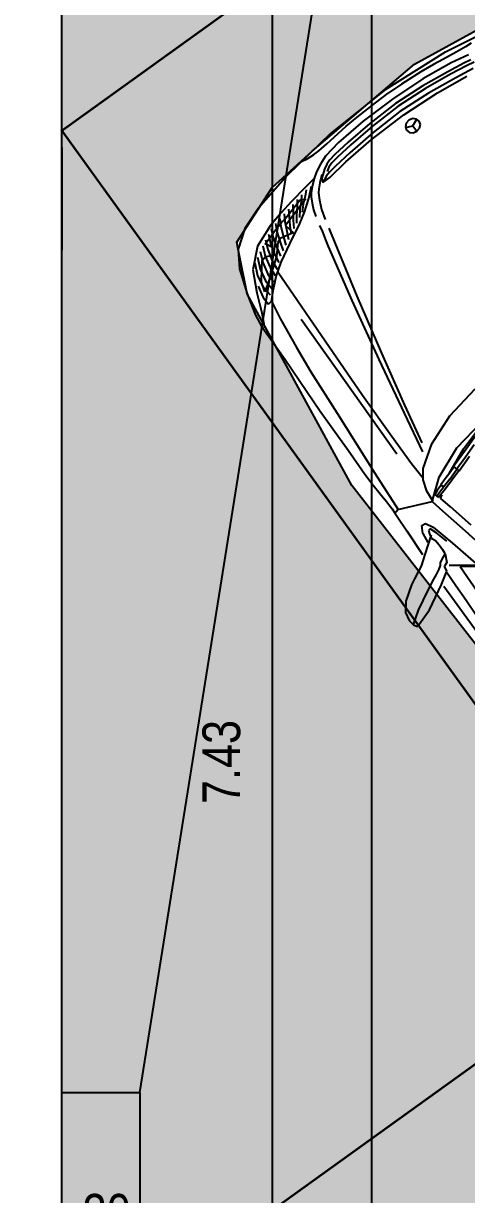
# Model space of a CAD drawing. Header units: millimetres. Extents: x 1170 to 1315, y 90 to 135.
# Drawn here: x 1289.635 to 1291.338, y 110.416 to 114.923 of the extents above; entities that cross this region are included whole.
import ezdxf

# ---------------------------------------------------------------- set-up
doc = ezdxf.new("R2010")
doc.units = ezdxf.units.MM
doc.header["$LTSCALE"] = 20
doc.header["$MEASUREMENT"] = 0
doc.linetypes.add('HIDDEN2', pattern=[0.1875, 0.125, -0.0625])
doc.layers.get('0').update_dxf_attribs({"linetype": 'CONTINUOUS'})
doc.layers.get('DEFPOINTS').update_dxf_attribs({"linetype": 'CONTINUOUS'})
for name, color, linetype in [('COTA', 7, 'CONTINUOUS'), ('Indic_Corte_Vista', 2, 'CONTINUOUS'), ('J-Paredes', 7, 'CONTINUOUS'), ('LAYER7', 4, 'CONTINUOUS')]:
    doc.layers.add(name, color=color, linetype=linetype)
for name, color, linetype, lineweight in [('E-Cta-W', 7, 'CONTINUOUS', 20), ('E-Pen-C', 4, 'CONTINUOUS', 15), ('E-Pen-G', 3, 'CONTINUOUS', 30)]:
    doc.layers.add(name, color=color, linetype=linetype, lineweight=lineweight)
doc.styles.add('F2', font='ARIALN.TTF')
doc.dimstyles.new('DIMENSION-1', dxfattribs={"dimtxt": 0.145, "dimasz": 0.07, "dimexe": 1, "dimexo": 0, "dimgap": 0.12, "dimtad": 1, "dimzin": 7, "dimdsep": 46, "dimtxsty": 'F2', "dimblk1": 'TRACO', "dimblk2": 'TRACO', "dimsah": 1, "dimcen": 1, "dimse1": 1, "dimse2": 1, "dimclrd": 4, "dimclre": 256, "dimclrt": 4, "dimadec": 8, "dimazin": 0, "dimtfac": 1, "dimtix": 1, "dimtmove": 2, "dimatfit": 3, "dimldrblk": 'TRACO', "dimfxl": 1, "dimtolj": 1, "dimtzin": 0, "dimarcsym": 0})
doc.dimstyles.get("Standard").update_dxf_attribs({"dimtxt": 0.18, "dimasz": 0.18, "dimexe": 0.18, "dimexo": 0.0625, "dimgap": 0.09, "dimtad": 0, "dimtih": 1, "dimtoh": 1, "dimdec": 4, "dimzin": 0, "dimdsep": 46, "dimtxsty": 'Standard', "dimcen": 0.09, "dimadec": 0, "dimazin": 0, "dimtfac": 1, "dimtdec": 4, "dimtofl": 0, "dimtmove": 0, "dimatfit": 3, "dimfxl": 1, "dimtolj": 1, "dimtzin": 0, "dimarcsym": 0})

# ---------------------------------------------------------------- blocks, each defined once
blk = doc.blocks.new('TRACO')
at = {"layer": 'E-Pen-C'}
for p, q in [((0, 1), (0, -1)), ((-1, 0), (1, 0))]:
    blk.add_line(p, q, dxfattribs=at)
at = {"layer": 'E-Pen-G'}
blk.add_line((-0.424, -0.424), (0.424, 0.424), dxfattribs=at)
blk = doc.blocks.new('*D365')
at = {"layer": 'COTA', "color": 4, "linetype": 'Continuous', "lineweight": -2}
blk.add_line((1290.5901, 115.7254), (1290.5901, 108.4354), dxfattribs=at)
at = {"layer": 'DEFPOINTS', "color": 0, "linetype": 'Continuous'}
for p in [(1289.9959, 115.7954), (1289.7816, 108.3654), (1290.5901, 108.3654)]:
    blk.add_point(p, dxfattribs=at)
at = {"layer": 'COTA', "color": 4, "linetype": 'Continuous', "lineweight": -2, "xscale": 0.07, "yscale": 0.07, "zscale": 0.07}
for p, rotation in [((1290.5901, 115.7954), 90), ((1290.5901, 108.3654), 270)]:
    blk.add_blockref('TRACO', p, dxfattribs=dict(at, rotation=rotation))
at = {"layer": 'COTA', "color": 4, "linetype": 'Continuous', "insert": (1290.3961, 112.0804), "char_height": 0.145, "attachment_point": 5, "rotation": 90, "style": 'F2'}
blk.add_mtext('\\A1;7.43', dxfattribs=at)
blk = doc.blocks.new('Austin Mini dessus')
at = {"color": 8, "flags": 128}
for points in [[(1.1117, 3.9516), (1.1466, 3.978)], [(1.1466, 3.978), (1.1788, 3.984)], [(1.1671, 3.9332), (1.2, 3.9805)], [(1.1788, 3.984), (1.2025, 3.9796)], [(1.2159, 3.9699), (1.1905, 3.8965)], [(1.2025, 3.9796), (1.2133, 3.9732)], [(1.2133, 3.9732), (1.2159, 3.9699)], [(1.0718, 3.8974), (1.1117, 3.9516)], [(1.127, 3.8612), (1.1671, 3.9332)], [(1.0602, 3.8752), (1.0718, 3.8974)], [(1.1905, 3.8965), (1.1378, 3.8027)], [(1.0383, 3.8304), (1.0455, 3.8453)], [(1.0455, 3.8453), (1.0602, 3.8752)], [(1.1035, 3.8163), (1.127, 3.8612)], [(-0.2069, 3.765), (-0.1204, 3.7865)], [(-0.1204, 3.7865), (-0.0703, 3.7926)], [(-0.114, 3.7617), (-0.0609, 3.787)], [(-0.0703, 3.7926), (-0.0241, 3.7916)], [(-0.0241, 3.7916), (0.0842, 3.7922)], [(0.0842, 3.7922), (0.2332, 3.7952)], [(0.2332, 3.7952), (0.3237, 3.797)], [(0.3237, 3.797), (0.3971, 3.7966)], [(0.3971, 3.7966), (0.5088, 3.7962)], [(0.5088, 3.7962), (0.581, 3.797)], [(0.581, 3.797), (0.6212, 3.7976)], [(0.6212, 3.7976), (0.674, 3.7963)], [(0.674, 3.7963), (0.7177, 3.7934)], [(0.7177, 3.7934), (0.7547, 3.7905)], [(0.7547, 3.7905), (0.7913, 3.7892)], [(0.7913, 3.7892), (0.8117, 3.7899)], [(0.8107, 3.7898), (0.8054, 3.7722)], [(0.8117, 3.7899), (0.831, 3.7901)], [(0.831, 3.7901), (0.8924, 3.7915)], [(0.8924, 3.7915), (1.0016, 3.7949)], [(0.9589, 3.7245), (1.0093, 3.792)], [(1.0093, 3.792), (1.0326, 3.8229)], [(1.0326, 3.8229), (1.0383, 3.8304)], [(1.0842, 3.7768), (1.0947, 3.7975)], [(1.0947, 3.7975), (1.1035, 3.8163)], [(1.1378, 3.8027), (1.1088, 3.7563)], [(1.1489, 3.7991), (1.3693, 3.7967)], [(-0.302, 3.7337), (-0.2069, 3.765)], [(-0.1874, 3.7324), (-0.114, 3.7617)], [(0.18, 3.7384), (0.3684, 3.7483)], [(0.3684, 3.7483), (0.6405, 3.7634)], [(0.6405, 3.7634), (0.8064, 3.7721)], [(0.8054, 3.7722), (0.8566, 3.6469)], [(0.936, 3.7475), (0.9091, 3.7332)], [(0.936, 3.7475), (0.949, 3.7493)], [(0.949, 3.7493), (0.9623, 3.751)], [(0.9623, 3.751), (0.9758, 3.7525)], [(1.0506, 3.7228), (1.0594, 3.7455)], [(1.0594, 3.7455), (1.0677, 3.7588)], [(1.0677, 3.7588), (1.0753, 3.7651)], [(1.0753, 3.7651), (1.0842, 3.7768)], [(1.0806, 3.7369), (1.0877, 3.7528)], [(1.1088, 3.7563), (1.0877, 3.7528)], [(1.1098, 3.7592), (1.174, 3.7599)], [(1.174, 3.7599), (1.2419, 3.7604)], [(1.2419, 3.7604), (1.3135, 3.7616)], [(-0.3667, 3.6929), (-0.302, 3.7337)], [(-0.269, 3.694), (-0.1874, 3.7324)], [(-0.24, 3.6915), (-0.1897, 3.6999)], [(-0.1734, 3.7051), (-0.2108, 3.6933)], [(-0.2065, 3.713), (-0.1595, 3.7223)], [(-0.2018, 3.6646), (-0.1734, 3.7051)], [(-0.1897, 3.6999), (-0.152, 3.6952)], [(-0.1288, 3.7047), (-0.1629, 3.672)], [(-0.1595, 3.7223), (-0.127, 3.7206)], [(-0.127, 3.7206), (-0.1288, 3.7047)], [(-0.1288, 3.7047), (-0.0554, 3.7158)], [(-0.0554, 3.7158), (0.0688, 3.7297)], [(0.0688, 3.7297), (0.18, 3.7384)], [(0.9091, 3.7332), (0.9111, 3.717)], [(0.9111, 3.717), (0.9395, 3.7016)], [(0.9383, 3.7145), (0.9395, 3.7228)], [(0.9665, 3.7034), (0.9383, 3.7145)], [(0.9395, 3.7228), (0.9564, 3.7282)], [(0.9395, 3.7016), (1.0331, 3.6766)], [(0.9564, 3.7282), (0.9673, 3.7309)], [(1.0136, 3.6893), (0.9665, 3.7034)], [(0.9673, 3.7309), (0.9712, 3.7316)], [(0.9712, 3.7316), (0.975, 3.7288)], [(0.975, 3.7288), (0.9869, 3.7238)], [(0.9869, 3.7238), (1.0083, 3.721)], [(1.0083, 3.721), (1.031, 3.7215)], [(1.031, 3.7215), (1.0455, 3.7223)], [(1.0455, 3.7223), (1.0506, 3.7228)], [(1.0506, 3.7228), (1.0806, 3.7369)], [(1.0947, 3.7351), (1.1565, 3.6487)], [(1.1226, 3.7043), (1.4484, 3.7087)], [(1.1626, 3.649), (1.1226, 3.7043)], [(-0.4163, 3.6266), (-0.3667, 3.6929)], [(-0.3332, 3.6261), (-0.269, 3.694)], [(-0.2983, 3.6509), (-0.2548, 3.669)], [(-0.2862, 3.6722), (-0.24, 3.6915)], [(-0.2557, 3.6613), (-0.2776, 3.6432)], [(-0.2696, 3.6465), (-0.2217, 3.6563)], [(-0.2582, 3.5904), (-0.2018, 3.6646)], [(-0.2108, 3.6933), (-0.2557, 3.6613)], [(-0.2548, 3.669), (-0.2057, 3.6781)], [(-0.2217, 3.6563), (-0.1848, 3.6556)], [(-0.2057, 3.6781), (-0.1684, 3.6754)], [(-0.1629, 3.672), (-0.1958, 3.6357)], [(0.6296, 3.652), (-0.0059, 3.652)], [(1.0331, 3.6766), (1.174, 3.6425)], [(-0.4494, 3.54), (-0.4163, 3.6266)], [(-0.3686, 3.5396), (-0.3332, 3.6261)], [(-0.3224, 3.6082), (-0.2844, 3.624)], [(-0.3103, 3.6295), (-0.2696, 3.6465)], [(-0.2992, 3.6015), (-0.2538, 3.6126)], [(-0.2844, 3.624), (-0.2378, 3.6344)], [(-0.2776, 3.6432), (-0.2819, 3.6262)], [(-0.2819, 3.6262), (-0.2717, 3.5998)], [(-0.2538, 3.6126), (-0.2177, 3.6161)], [(-0.2378, 3.6344), (-0.2012, 3.6358)], [(-0.1958, 3.6357), (-0.2299, 3.5876)], [(-0.2069, 3.6195), (0.1144, 3.6255)], [(0.1144, 3.6255), (0.369, 3.6287)], [(0.369, 3.6287), (0.5603, 3.6292)], [(0.5603, 3.6292), (0.6914, 3.6273)], [(0.6914, 3.6273), (0.7656, 3.6231)], [(0.769, 3.6265), (0.7337, 3.6018)], [(0.8118, 3.6411), (0.769, 3.6265)], [(0.8566, 3.6469), (0.7958, 3.5707)], [(0.8596, 3.6444), (0.8118, 3.6411)], [(0.8299, 3.5961), (0.835, 3.6098)], [(0.835, 3.6098), (0.8402, 3.6233)], [(0.8372, 3.5784), (0.8502, 3.6203)], [(0.8402, 3.6233), (0.8582, 3.6183)], [(0.8462, 3.577), (0.8582, 3.6183)], [(0.8566, 3.6469), (0.909, 3.6348)], [(0.8634, 3.6093), (0.8604, 3.6051)], [(0.8666, 3.6133), (0.8634, 3.6093)], [(0.9143, 3.6021), (0.8666, 3.6133)], [(0.909, 3.6348), (1.0218, 3.609)], [(1.0218, 3.609), (1.1282, 3.5852)], [(-0.3465, 3.5655), (-0.3139, 3.579)], [(-0.3219, 3.5976), (-0.3417, 3.5395)], [(-0.3344, 3.5868), (-0.2992, 3.6015)], [(-0.3287, 3.5566), (-0.2858, 3.5689)], [(-0.3144, 3.5923), (-0.3219, 3.5976)], [(-0.2975, 3.5839), (-0.3144, 3.5923)], [(-0.3139, 3.579), (-0.2698, 3.5907)], [(-0.2994, 3.5535), (-0.2582, 3.5904)], [(-0.28, 3.5832), (-0.2975, 3.5839)], [(-0.2858, 3.5689), (-0.2505, 3.5765)], [(-0.2717, 3.5998), (-0.28, 3.5832)], [(-0.2299, 3.5876), (-0.2701, 3.5169)], [(-0.2698, 3.5907), (-0.2341, 3.5963)], [(0.517, 3.5386), (0.6793, 3.5662)], [(0.7337, 3.6018), (0.675, 3.5196)], [(0.7958, 3.5707), (0.7435, 3.4498)], [(0.8151, 3.5556), (0.8242, 3.5824)], [(0.8252, 3.5824), (0.8299, 3.5961)], [(0.8252, 3.5824), (0.8372, 3.5784)], [(0.8257, 3.5419), (0.8372, 3.5784)], [(0.8334, 3.5361), (0.8462, 3.577)], [(0.8604, 3.6051), (0.8577, 3.6008)], [(1.0183, 3.578), (0.9143, 3.6021)], [(-0.4897, 3.3744), (-0.4494, 3.54)], [(-0.3843, 3.4776), (-0.3686, 3.5396)], [(-0.3639, 3.5197), (-0.3356, 3.5327)], [(-0.3585, 3.5441), (-0.3287, 3.5566)], [(-0.3417, 3.5395), (-0.3534, 3.4979)], [(-0.3424, 3.5089), (-0.3051, 3.524)], [(-0.3356, 3.5327), (-0.2955, 3.5465)], [(-0.2701, 3.5169), (-0.3098, 3.443)], [(-0.3066, 3.538), (-0.2994, 3.5535)], [(-0.3001, 3.5036), (-0.3066, 3.538)], [(-0.3051, 3.524), (-0.273, 3.5351)], [(-0.2955, 3.5465), (-0.2617, 3.5558)], [(0.2791, 3.4759), (0.4929, 3.5192)], [(0.2925, 3.4981), (0.517, 3.5386)], [(0.4929, 3.5192), (0.6502, 3.5491)], [(0.675, 3.5196), (0.6278, 3.4015)], [(0.8067, 3.5309), (0.7615, 3.4315)], [(0.7972, 3.5019), (0.8063, 3.5287)], [(0.8063, 3.5287), (0.8151, 3.5556)], [(0.8257, 3.5419), (0.8097, 3.4979)], [(0.8192, 3.4954), (0.8334, 3.5361)], [(-0.3968, 3.4202), (-0.3843, 3.4776)], [(-0.3572, 3.4821), (-0.3836, 3.3914)], [(-0.3746, 3.4709), (-0.3493, 3.4851)], [(-0.374, 3.3698), (-0.3363, 3.4925)], [(-0.3693, 3.4953), (-0.3424, 3.5089)], [(-0.3534, 3.4979), (-0.3572, 3.4821)], [(-0.3561, 3.4613), (-0.3244, 3.4792)], [(-0.3493, 3.4851), (-0.3148, 3.5016)], [(-0.3363, 3.4925), (-0.2946, 3.4845)], [(-0.3341, 3.4567), (-0.3068, 3.4729)], [(-0.3244, 3.4792), (-0.2956, 3.4936)], [(-0.3148, 3.5016), (-0.2843, 3.5144)], [(-0.2946, 3.4845), (-0.3001, 3.5036)], [(0.0453, 3.4261), (0.2791, 3.4759)], [(0.0478, 3.4514), (0.2925, 3.4981)], [(0.7718, 3.4351), (0.7952, 3.5024)], [(0.8092, 3.4984), (0.7905, 3.4435)], [(0.7952, 3.5024), (0.8192, 3.4954)], [(0.7985, 3.4305), (0.8212, 3.4949)], [(-0.3854, 3.4222), (-0.363, 3.4375)], [(-0.38, 3.4466), (-0.3561, 3.4613)], [(-0.3698, 3.4136), (-0.3437, 3.4343)], [(-0.363, 3.4375), (-0.3341, 3.4567)], [(-0.3534, 3.4119), (-0.3294, 3.4315)], [(-0.3437, 3.4343), (-0.3181, 3.4522)], [(-0.3098, 3.443), (-0.3346, 3.403)], [(-0.1749, 3.4052), (0.0478, 3.4514)], [(-0.172, 3.3767), (0.0453, 3.4261)], [(0.7435, 3.4498), (0.7081, 3.2674)], [(0.7615, 3.4315), (0.7277, 3.3278)], [(0.7484, 3.3675), (0.7718, 3.4351)], [(0.7905, 3.4435), (0.7715, 3.3887)], [(-0.4112, 3.3468), (-0.3968, 3.4202)], [(-0.3961, 3.3734), (-0.3767, 3.3898)], [(-0.3908, 3.3978), (-0.3698, 3.4136)], [(-0.3836, 3.3914), (-0.374, 3.3698)], [(-0.3836, 3.366), (-0.363, 3.3894)], [(-0.3767, 3.3898), (-0.3534, 3.4119)], [(-0.3481, 3.3863), (-0.3679, 3.3589)], [(-0.363, 3.3894), (-0.3407, 3.4108)], [(-0.3346, 3.403), (-0.3481, 3.3863)], [(-0.2599, 3.3851), (-0.2335, 3.3912)], [(-0.2335, 3.3912), (-0.2013, 3.399)], [(-0.2013, 3.399), (-0.1749, 3.4052)], [(0.6278, 3.4015), (0.5988, 3.2619)], [(-0.5243, 3.1472), (-0.4897, 3.3744)], [(-0.4198, 3.2983), (-0.4112, 3.3468)], [(-0.4015, 3.349), (-0.3836, 3.366)], [(-0.3679, 3.3589), (-0.4003, 3.3232)], [(-0.397, 3.3226), (-0.3805, 3.3391)], [(-0.3805, 3.3391), (-0.3683, 3.348)], [(-0.3683, 3.348), (-0.347, 3.3593)], [(-0.347, 3.3593), (-0.3226, 3.369)], [(-0.339, 3.3298), (-0.3048, 3.3438)], [(-0.3226, 3.369), (-0.2958, 3.3774)], [(-0.3048, 3.3438), (-0.2667, 3.355)], [(-0.2307, 3.363), (-0.2112, 3.3675)], [(-0.2112, 3.3675), (-0.1915, 3.3721)], [(-0.1915, 3.3721), (-0.172, 3.3767)], [(-0.5014, 3.3001), (-0.4965, 3.2759)], [(-0.435, 3.2757), (-0.4198, 3.2983)], [(-0.4198, 3.2983), (-0.397, 3.3226)], [(-0.415, 3.2655), (-0.3926, 3.2902)], [(-0.3926, 3.2902), (-0.3764, 3.3069)], [(-0.3764, 3.3069), (-0.3644, 3.3161)], [(-0.3644, 3.3161), (-0.339, 3.3298)], [(-0.4965, 3.2759), (-0.4951, 3.2474)], [(-0.4951, 3.2474), (-0.4961, 3.222)], [(-0.4642, 3.2131), (-0.4498, 3.2462)], [(-0.4498, 3.2462), (-0.435, 3.2757)], [(-0.4368, 3.2263), (-0.4251, 3.2451)], [(-0.4251, 3.2451), (-0.4036, 3.2735)], [(-0.4054, 3.2337), (-0.3992, 3.255)], [(-0.4036, 3.2735), (-0.3881, 3.2799)], [(-0.3879, 3.2469), (-0.4009, 3.1615)], [(-0.3992, 3.255), (-0.3897, 3.273)], [(-0.3881, 3.2799), (-0.3879, 3.2469)], [(-0.4961, 3.222), (-0.5002, 3.1805)], [(-0.4783, 3.1411), (-0.4642, 3.2131)], [(-0.4482, 3.1794), (-0.4433, 3.2092)], [(-0.4433, 3.2092), (-0.4368, 3.2263)], [(-0.4345, 3.1767), (-0.4292, 3.2081)], [(-0.4292, 3.2081), (-0.4223, 3.2271)], [(-0.4223, 3.2271), (-0.4123, 3.2411)], [(-0.42, 3.129), (-0.4102, 3.2033)], [(-0.4102, 3.2033), (-0.4054, 3.2337)], [(-0.5002, 3.1805), (-0.5068, 3.1221)], [(-0.457, 3.1102), (-0.4482, 3.1794)], [(-0.4433, 3.1075), (-0.4345, 3.1767)], [(-0.4009, 3.1615), (-0.4139, 3.0323)], [(-0.5405, 2.876), (-0.5243, 3.1472)], [(-0.5068, 3.1221), (-0.5121, 3.0818)], [(-0.4897, 3.0166), (-0.4783, 3.1411)], [(-0.4678, 3.0008), (-0.457, 3.1102)], [(-0.4326, 3.01), (-0.42, 3.129)], [(-0.5121, 3.0818), (-0.5164, 3.0261)], [(-0.4541, 2.9981), (-0.4433, 3.1075)], [(-0.5164, 3.0261), (-0.5207, 2.9376)], [(-0.4139, 3.0323), (-0.4198, 2.8742)], [(-0.4943, 2.876), (-0.4897, 3.0166)], [(-0.473, 2.876), (-0.4678, 3.0008)], [(-0.4594, 2.8733), (-0.4541, 2.9981)], [(-0.4389, 2.8801), (-0.4326, 3.01)], [(-0.5207, 2.9376), (-0.5227, 2.876)], [(-0.3917, 2.8708), (-0.3881, 2.8859)], [(-0.3881, 2.8859), (-0.3786, 2.8967)], [(-0.3786, 2.8967), (-0.3653, 2.9008)], [(-0.3767, 2.8977), (-0.3653, 2.8708)], [(-0.3653, 2.9008), (-0.352, 2.8967)], [(-0.352, 2.8967), (-0.3425, 2.8859)], [(-0.3425, 2.8859), (-0.3389, 2.8708)], [(-0.5405, 2.876), (-0.5243, 2.6047)], [(-0.5207, 2.8143), (-0.5227, 2.876)], [(-0.4897, 2.7353), (-0.4943, 2.876)], [(-0.4678, 2.7512), (-0.473, 2.876)], [(-0.4541, 2.7484), (-0.4594, 2.8733)], [(-0.4326, 2.7495), (-0.4389, 2.8801)], [(-0.4198, 2.8742), (-0.4139, 2.72)], [(-0.3881, 2.8557), (-0.3917, 2.8708)], [(-0.3786, 2.845), (-0.3881, 2.8557)], [(-0.3653, 2.8409), (-0.3786, 2.845)], [(-0.3653, 2.8708), (-0.3767, 2.844)], [(-0.3653, 2.8708), (-0.3389, 2.8708)], [(-0.352, 2.845), (-0.3653, 2.8409)], [(-0.3425, 2.8557), (-0.352, 2.845)], [(-0.3389, 2.8708), (-0.3425, 2.8557)], [(-0.5164, 2.7259), (-0.5207, 2.8143)], [(-0.457, 2.6417), (-0.4678, 2.7512)], [(-0.42, 2.6293), (-0.4326, 2.7495)], [(-0.5121, 2.6701), (-0.5164, 2.7259)], [(-0.4783, 2.6109), (-0.4897, 2.7353)], [(-0.4433, 2.639), (-0.4541, 2.7484)], [(-0.4139, 2.72), (-0.4009, 2.5911)], [(-0.5068, 2.6299), (-0.5121, 2.6701)], [(-0.5002, 2.5714), (-0.5068, 2.6299)], [(-0.4482, 2.5725), (-0.457, 2.6417)], [(-0.4345, 2.5698), (-0.4433, 2.639)], [(-0.4102, 2.5543), (-0.42, 2.6293)], [(-0.5243, 2.6047), (-0.4897, 2.3776)], [(-0.4961, 2.5299), (-0.5002, 2.5714)], [(-0.4642, 2.5388), (-0.4783, 2.6109)], [(-0.4433, 2.5428), (-0.4482, 2.5725)], [(-0.429, 2.5374), (-0.4345, 2.5698)], [(-0.4951, 2.5046), (-0.4961, 2.5299)]]:
    blk.add_lwpolyline(points, dxfattribs=at)
blk = doc.blocks.new('*D403')
at = {"layer": 'COTA', "color": 4, "linetype": 'Continuous', "lineweight": -2}
blk.add_line((1290.974, 95.2284), (1290.974, 115.8754), dxfattribs=at)
at = {"layer": 'DEFPOINTS', "color": 0, "linetype": 'Continuous'}
for p in [(1289.9959, 115.9454), (1290.974, 115.9454), (1289.7816, 95.1584)]:
    blk.add_point(p, dxfattribs=at)
at = {"layer": 'COTA', "color": 4, "linetype": 'Continuous', "lineweight": -2, "xscale": 0.07, "yscale": 0.07, "zscale": 0.07}
for p, rotation in [((1290.974, 115.9454), 90), ((1290.974, 95.1584), 270)]:
    blk.add_blockref('TRACO', p, dxfattribs=dict(at, rotation=rotation))
at = {"layer": 'COTA', "color": 4, "linetype": 'Continuous', "insert": (1290.78, 105.5519), "char_height": 0.145, "attachment_point": 5, "rotation": 90, "style": 'F2'}
blk.add_mtext('\\A1;20.79', dxfattribs=at)
blk = doc.blocks.new('*D689')
at = {"layer": 'COTA', "color": 4, "linetype": 'Continuous', "lineweight": -2}
blk.add_line((1283.6024, 116.162), (1289.5616, 116.162), dxfattribs=at)
at = {"layer": 'DEFPOINTS', "color": 0, "linetype": 'Continuous'}
for p in [(1289.6316, 116.162), (1283.5324, 114.2954), (1289.6316, 114.0502)]:
    blk.add_point(p, dxfattribs=at)
at = {"layer": 'COTA', "color": 4, "linetype": 'Continuous', "lineweight": -2, "xscale": 0.07, "yscale": 0.07, "zscale": 0.07, "rotation": 180}
blk.add_blockref('TRACO', (1283.5324, 116.162), dxfattribs=at)
at = {"layer": 'COTA', "color": 4, "linetype": 'Continuous', "lineweight": -2, "xscale": 0.07, "yscale": 0.07, "zscale": 0.07}
blk.add_blockref('TRACO', (1289.6316, 116.162), dxfattribs=at)
at = {"layer": 'COTA', "color": 4, "linetype": 'Continuous', "insert": (1286.582, 116.356), "char_height": 0.145, "attachment_point": 5, "style": 'F2'}
blk.add_mtext('\\A1;6.10', dxfattribs=at)
blk = doc.blocks.new('*D748')
at = {"layer": 'COTA', "color": 4, "linetype": 'Continuous', "lineweight": -2}
for p, q in [((1289.7116, 110.1506), (1289.6416, 110.1506)), ((1289.7816, 110.1506), (1290.0816, 110.1506)), ((1290.1516, 110.1506), (1290.2216, 110.1506))]:
    blk.add_line(p, q, dxfattribs=at)
at = {"layer": 'DEFPOINTS', "color": 0, "linetype": 'Continuous'}
for p in [(1289.7816, 110.8084), (1290.0816, 110.8084), (1290.0816, 110.1506)]:
    blk.add_point(p, dxfattribs=at)
at = {"layer": 'COTA', "color": 4, "linetype": 'Continuous', "lineweight": -2, "xscale": 0.07, "yscale": 0.07, "zscale": 0.07}
blk.add_blockref('TRACO', (1289.7816, 110.1506), dxfattribs=at)
at = {"layer": 'COTA', "color": 4, "linetype": 'Continuous', "lineweight": -2, "xscale": 0.07, "yscale": 0.07, "zscale": 0.07, "rotation": 180}
blk.add_blockref('TRACO', (1290.0816, 110.1506), dxfattribs=at)
at = {"layer": 'COTA', "color": 4, "linetype": 'Continuous', "insert": (1289.9316, 110.3447), "char_height": 0.145, "attachment_point": 5, "style": 'F2'}
blk.add_mtext('\\A1;.30', dxfattribs=at)

msp = doc.modelspace()

# ---------------------------------------------------------------- hatches: boundary and pattern name
at = {"layer": 'J-Paredes'}
h = msp.add_hatch(dxfattribs=at)
h.set_pattern_fill('AR-HBONE', color=250, scale=0.025, style=0)
h.paths.add_polyline_path([(1289.7816, 115.7954), (1289.7816, 108.3654), (1290.0808, 108.3654), (1290.0808, 104.8054), (1289.7816, 104.8084), (1289.7816, 98.8084), (1294.6649, 98.8084), (1294.6733, 98.9138), (1294.6814, 99.1307), (1294.6814, 115.7954)])
h.paths.add_polyline_path([(1290.4549, 114.0814), (1290.5901, 114.2907), (1290.744, 114.4307), (1291.1372, 114.7657), (1291.4978, 114.9639), (1291.7889, 115.0106), (1291.9817, 114.9349), (1292.6608, 113.9897), (1292.7591, 113.9358), (1292.9059, 113.9136), (1292.9161, 113.8258), (1292.8279, 113.7691), (1293.6673, 112.5204), (1294.11, 112.0337), (1294.2315, 111.649), (1294.3278, 111.4664), (1294.0937, 111.2685), (1293.8533, 110.9924), (1293.4172, 110.7702), (1293.1216, 110.5925), (1292.8603, 110.6179), (1292.313, 111.109), (1291.8072, 111.9759), (1290.8973, 113.145), (1290.4941, 113.8823), (1290.4604, 114.0544)], flags=16)
h.paths.add_polyline_path([(1290.4549, 109.3451), (1290.5901, 109.5544), (1290.744, 109.6945), (1291.1372, 110.0294), (1291.4978, 110.2276), (1291.7889, 110.2743), (1291.9817, 110.1986), (1292.6608, 109.2534), (1292.7591, 109.1995), (1292.9059, 109.1773), (1292.9161, 109.0895), (1292.8279, 109.0329), (1293.6673, 107.7841), (1294.11, 107.2975), (1294.2315, 106.9127), (1294.3278, 106.7302), (1294.0937, 106.5323), (1293.8533, 106.2561), (1293.4172, 106.0339), (1293.1216, 105.8562), (1292.8603, 105.8816), (1292.313, 106.3727), (1291.8072, 107.2396), (1290.8973, 108.4087), (1290.4941, 109.146), (1290.4604, 109.3181)], flags=16)
h.paths.add_polyline_path([(1292.3009, 103.5691), (1292.3009, 103.6209), (1292.2811, 103.617), (1292.2643, 103.6058)], flags=24)
h.paths.add_polyline_path([(1292.3009, 103.5691), (1292.2643, 103.6058), (1292.2531, 103.589), (1292.2491, 103.5691)], flags=24)
h.paths.add_polyline_path([(1292.3009, 103.5691), (1292.3528, 103.5691), (1292.3488, 103.5493), (1292.3376, 103.5325)], flags=24)
h.paths.add_polyline_path([(1292.3009, 103.5691), (1292.3376, 103.5325), (1292.3208, 103.5213), (1292.3009, 103.5173)], flags=24)
edge = h.paths.add_edge_path(flags=16)
edge.add_line((1292.3009, 103.4655), (1292.3009, 103.6728))
edge = h.paths.add_edge_path(flags=16)
edge.add_arc((1292.3009, 103.5691), 0.0518, 0, 360)
edge = h.paths.add_edge_path(flags=16)
edge.add_line((1292.1973, 103.5691), (1292.6848, 103.5691))
h.paths.add_polyline_path([(1292.3577, 103.5606), (1292.7777, 103.5606), (1292.7777, 103.7769), (1292.3577, 103.7769)], flags=24)
h.paths.add_polyline_path([(1291.2, 103.9501), (1293.7332, 103.9501), (1293.7332, 104.1519), (1291.2, 104.1519)], flags=24)
h.paths.add_polyline_path([(1292.1307, 103.7403), (1292.8793, 103.7403), (1292.8793, 103.9567), (1292.1307, 103.9567)], flags=24)
h.paths.add_polyline_path([(1289.8277, 98.9123), (1289.8777, 98.9123), (1289.8777, 104.9123), (1289.8277, 104.9123)], flags=16)
h.paths.add_polyline_path([(1290.5462, 111.8826), (1290.5462, 112.2784), (1290.2444, 112.2784), (1290.2444, 111.8826)], flags=24)
h.paths.add_polyline_path([(1289.7763, 110.1945), (1290.0797, 110.1945), (1290.0797, 110.4964), (1289.7763, 110.4964)], flags=9)
h.paths.add_polyline_path([(1290.5462, 106.3896), (1290.5462, 106.7855), (1290.2444, 106.7855), (1290.2444, 106.3896)], flags=24)
h.paths.add_polyline_path([(1290.9301, 105.3092), (1290.9301, 105.7974), (1290.6283, 105.7974), (1290.6283, 105.3092)], flags=24)
h.paths.add_polyline_path([(1292.0844, 105.1578), (1292.4803, 105.1578), (1292.4803, 105.4597), (1292.0844, 105.4597)], flags=24)
h.paths.add_polyline_path([(1290.5462, 101.6117), (1290.5462, 102.0075), (1290.2444, 102.0075), (1290.2444, 101.6117)], flags=24)
h.paths.add_polyline_path([(1291.6572, 103.2565), (1293.3791, 103.2565), (1293.3791, 103.4499), (1291.6572, 103.4499)], flags=24)

# ---------------------------------------------------------------- linework, layer by layer
at = {"layer": 'Indic_Corte_Vista', "color": 250}
msp.add_line((1289.7816, 110.9584), (1289.7816, 114.4454), dxfattribs=at)
at = {"layer": 'Indic_Corte_Vista', "color": 5}
msp.add_line((1289.7816, 108.3654), (1289.7816, 114.4454), dxfattribs=at)
at = {"layer": 'Indic_Corte_Vista', "color": 8}
for points in [[(1290.4549, 114.0814), (1290.5901, 114.2907), (1290.744, 114.4307), (1291.1372, 114.7657), (1291.4978, 114.9639)], [(1291.9817, 114.9349), (1292.6608, 113.9897), (1292.7591, 113.9358), (1292.9059, 113.9136), (1292.9161, 113.8258), (1292.8279, 113.7691), (1293.6673, 112.5204), (1294.11, 112.0337), (1294.2315, 111.649), (1294.3278, 111.4664), (1294.0937, 111.2685), (1293.8533, 110.9924), (1293.4172, 110.7702), (1293.1216, 110.5925), (1292.8603, 110.6179), (1292.313, 111.109), (1291.8072, 111.9759), (1290.8973, 113.145), (1290.4941, 113.8823), (1290.4604, 114.0544), (1290.4549, 114.0814)]]:
    msp.add_lwpolyline(points, dxfattribs=at)
at = {"layer": 'Indic_Corte_Vista', "color": 8, "linetype": 'HIDDEN2'}
msp.add_lwpolyline([(1289.7816, 110.8084), (1290.0816, 110.8084), (1290.0816, 98.1584), (1289.7816, 98.1584)], close=True, dxfattribs=at)
at = {"layer": 'J-Paredes', "color": 250, "const_width": 0.00833}
for points in [[(1291.5678, 115.7954), (1289.7824, 114.5098), (1292.9962, 110.0465), (1294.7816, 111.332)], [(1291.5678, 111.0591), (1289.7824, 109.7736), (1292.9962, 105.3102), (1294.7816, 106.5957)]]:
    msp.add_lwpolyline(points, close=True, dxfattribs=at)
at = {"layer": 'LAYER7', "color": 5, "linetype": 'Continuous'}
for p, q in [((1289.7816, 114.4454), (1289.7816, 115.7954)), ((1289.7816, 104.8084), (1289.7816, 110.8084))]:
    msp.add_line(p, q, dxfattribs=at)
msp.add_lwpolyline([(1289.7816, 114.4454), (1289.7816, 114.4454), (1289.7816, 114.0502)], dxfattribs=at)

# ---------------------------------------------------------------- block references
at = {"layer": 'Indic_Corte_Vista', "color": 8, "xscale": -1, "rotation": 125.3560608114845}
msp.add_blockref('Austin Mini dessus', (1293.6844, 115.8922), dxfattribs=at)

# ---------------------------------------------------------------- dimensions: what is measured, and where the dimension line sits
at = {"layer": 'COTA', "color": 7, "linetype": 'Continuous'}
for base, p1, p2, picture, middle in [((1289.6316, 116.162), (1283.5324, 114.2954), (1289.6316, 114.0502), '*D689', (1286.582, 116.356)), ((1290.0816, 110.1506), (1289.7816, 110.8084), (1290.0816, 110.8084), '*D748', (1289.9316, 110.3447))]:
    dim = msp.add_linear_dim(base=base, p1=p1, p2=p2, dimstyle='DIMENSION-1', override={"dimadec": 0, "dimfxl": 0.15}, dxfattribs=at)
    dim.commit()
    dim.dimension.update_dxf_attribs({"geometry": picture, "text_midpoint": middle})
for base, p1, p2, override, picture, middle in [((1290.974, 115.9454), (1289.7816, 95.1584), (1289.9959, 115.9454), {"dimadec": 0, "dimfxl": 0.04}, '*D403', (1290.78, 105.5519)), ((1290.5901, 108.3654), (1289.9959, 115.7954), (1289.7816, 108.3654), {"dimadec": 0, "dimfxl": 0.06}, '*D365', (1290.3961, 112.0804))]:
    dim = msp.add_linear_dim(base=base, p1=p1, p2=p2, angle=90, dimstyle='DIMENSION-1', override=override, dxfattribs=at)
    dim.commit()
    dim.dimension.update_dxf_attribs({"geometry": picture, "text_midpoint": middle})

# ---------------------------------------------------------------- leaders
at = {"layer": 'E-Cta-W', "color": 4}
msp.add_leader([(1290.0816, 110.8084), (1291.0808, 117.0684)], dimstyle='Standard', dxfattribs=at)

doc.saveas('drawing.dxf')
